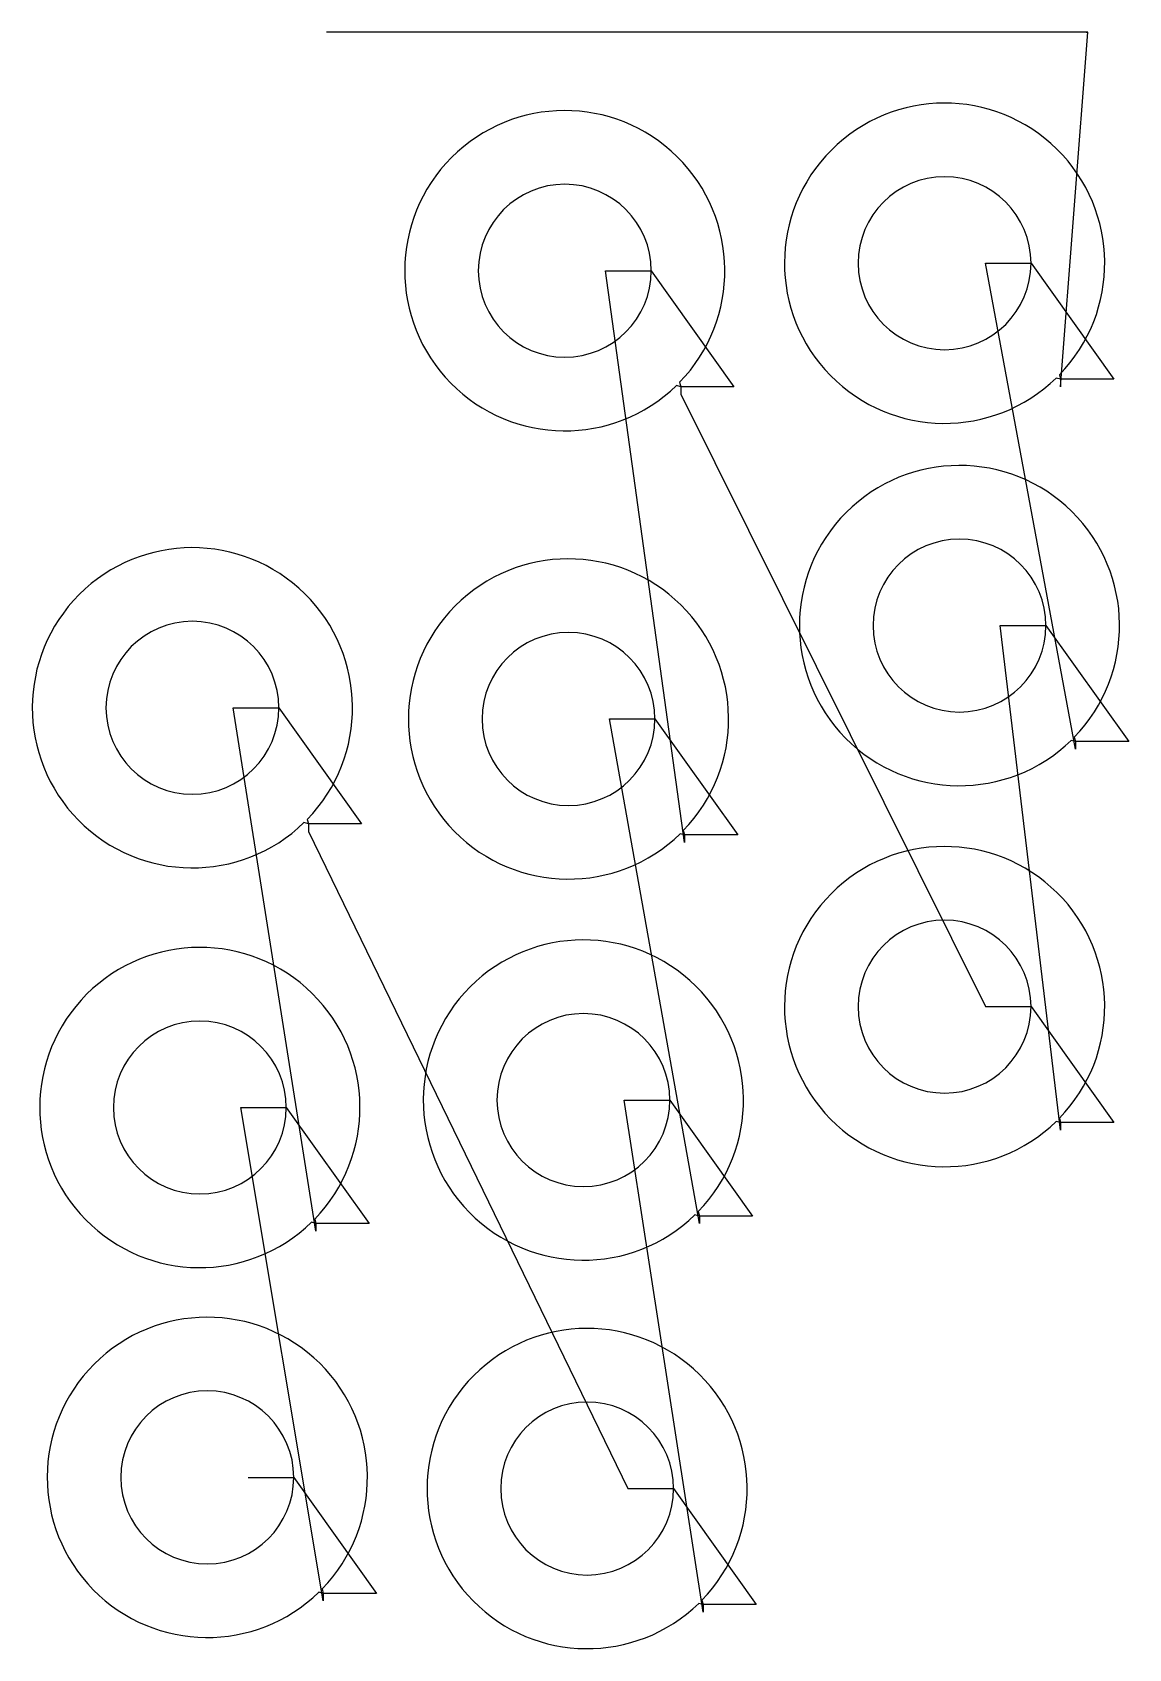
# Model space of a CAD drawing. Header units: metres. Extents: x 92 to 813, y 362 to 1425.
import ezdxf

# ---------------------------------------------------------------- set-up
doc = ezdxf.new("R2010")
doc.units = ezdxf.units.M

msp = doc.modelspace()

# ---------------------------------------------------------------- linework, layer by layer
at = {"layer": 'TOOL_0'}
for p, q in [((286.5, 1424.835), (285.5, 1424.835)), ((785.055, 1424.835), (286.5, 1424.835)), ((768.221, 1191.698), (786.055, 1424.835)), ((786.055, 1424.835), (785.055, 1424.835)), ((785.055, 1424.835), (786.055, 1424.835)), ((786.055, 1424.835), (785.055, 1424.835)), ((520.861, 891.97), (468.983, 1268.074)), ((468.983, 1268.074), (498.983, 1268.074)), ((498.983, 1268.074), (553.412, 1191.785)), ((778.017, 953.389), (718.792, 1272.988)), ((718.792, 1272.988), (748.792, 1272.988)), ((748.792, 1272.988), (803.221, 1196.698)), ((518.412, 1191.785), (515.512, 1192.562)), ((517.633, 1194.683), (518.412, 1191.785)), ((553.412, 1191.785), (518.412, 1191.785)), ((518.412, 1191.785), (518.412, 1186.785)), ((768.221, 1196.698), (765.321, 1197.475)), ((767.442, 1199.596), (768.221, 1196.698)), ((803.221, 1196.698), (768.221, 1196.698)), ((768.221, 1196.698), (768.221, 1191.698)), ((518.412, 1186.785), (718.792, 784.086)), ((768.221, 702.797), (728.589, 1034.679)), ((728.589, 1034.679), (758.589, 1034.679)), ((758.589, 1034.679), (813.017, 958.389)), ((278.399, 636.463), (224.072, 980.63)), ((224.072, 980.63), (254.072, 980.63)), ((254.072, 980.63), (308.501, 904.34)), ((530.657, 641.377), (471.432, 973.259)), ((471.432, 973.259), (501.432, 973.259)), ((501.432, 973.259), (555.861, 896.97)), ((778.017, 958.389), (775.117, 959.166)), ((777.238, 961.287), (778.017, 958.389)), ((813.017, 958.389), (778.017, 958.389)), ((778.017, 958.389), (778.017, 953.389)), ((273.501, 904.34), (270.601, 905.117)), ((272.722, 907.238), (273.501, 904.34)), ((308.501, 904.34), (273.501, 904.34)), ((273.501, 904.34), (273.501, 899.34)), ((273.501, 899.34), (483.677, 467.16)), ((520.861, 896.97), (517.961, 897.747)), ((520.082, 899.868), (520.861, 896.97)), ((555.861, 896.97), (520.861, 896.97)), ((520.861, 896.97), (520.861, 891.97)), ((718.792, 784.086), (748.792, 784.086)), ((748.792, 784.086), (803.221, 707.797)), ((283.297, 393.241), (228.97, 717.753)), ((228.97, 717.753), (258.97, 717.753)), ((258.97, 717.753), (313.399, 641.463)), ((533.106, 385.871), (481.228, 722.667)), ((481.228, 722.667), (511.228, 722.667)), ((511.228, 722.667), (565.657, 646.377)), ((768.221, 707.797), (765.321, 708.574)), ((767.442, 710.695), (768.221, 707.797)), ((803.221, 707.797), (768.221, 707.797)), ((768.221, 707.797), (768.221, 702.797)), ((529.878, 649.275), (530.657, 646.377)), ((278.399, 641.463), (275.499, 642.24)), ((277.62, 644.361), (278.399, 641.463)), ((313.399, 641.463), (278.399, 641.463)), ((278.399, 641.463), (278.399, 636.463)), ((530.657, 646.377), (527.757, 647.154)), ((565.657, 646.377), (530.657, 646.377)), ((530.657, 646.377), (530.657, 641.377)), ((233.868, 474.531), (263.868, 474.531)), ((263.868, 474.531), (318.297, 398.241)), ((483.677, 467.16), (513.677, 467.16)), ((513.677, 467.16), (568.106, 390.871)), ((283.297, 398.241), (280.397, 399.018)), ((282.518, 401.139), (283.297, 398.241)), ((318.297, 398.241), (283.297, 398.241)), ((283.297, 398.241), (283.297, 393.241)), ((532.327, 393.769), (533.106, 390.871)), ((533.106, 390.871), (530.206, 391.648)), ((568.106, 390.871), (533.106, 390.871)), ((533.106, 390.871), (533.106, 385.871))]:
    msp.add_line(p, q, dxfattribs=at)
for centre, radius, start, end in [((442.123, 1268.074), 105.3, 315.815317, 134.999615), ((691.932, 1272.987), 105.3, 315.815317, 134.999615), ((442.123, 1268.074), 105.3, 134.999615, 314.183144), ((691.932, 1272.987), 105.3, 134.999615, 314.183144), ((691.932, 1272.988), 56.86, 0, 180), ((442.123, 1268.074), 56.86, 0, 180), ((442.123, 1268.074), 56.86, 180, 0), ((691.932, 1272.988), 56.86, 180, 0), ((701.728, 1034.678), 105.3, 315.815317, 134.999615), ((701.728, 1034.678), 105.3, 134.999615, 314.183144), ((197.212, 980.629), 105.3, 315.815317, 134.999615), ((701.729, 1034.679), 56.86, 0, 180), ((444.572, 973.259), 105.3, 315.815317, 134.999615), ((197.212, 980.629), 105.3, 134.999615, 314.183144), ((444.572, 973.259), 105.3, 134.999615, 314.183144), ((197.212, 980.63), 56.86, 0, 180), ((701.729, 1034.679), 56.86, 180, 0), ((444.572, 973.259), 56.86, 0, 180), ((197.212, 980.63), 56.86, 180, 0), ((444.572, 973.259), 56.86, 180, 0), ((691.932, 784.086), 105.3, 315.815317, 134.999615), ((691.932, 784.086), 105.3, 134.999615, 314.183144), ((691.932, 784.086), 56.86, 0, 180), ((202.11, 717.752), 105.3, 315.815317, 134.999615), ((454.368, 722.666), 105.3, 315.815317, 134.999615), ((202.11, 717.752), 105.3, 134.999615, 314.183144), ((454.368, 722.666), 105.3, 134.999615, 314.183144), ((454.368, 722.667), 56.86, 0, 180), ((691.932, 784.086), 56.86, 180, 0), ((202.11, 717.753), 56.86, 0, 180), ((202.11, 717.753), 56.86, 180, 0), ((454.368, 722.667), 56.86, 180, 0), ((207.008, 474.53), 105.3, 315.815317, 134.999615), ((456.817, 467.16), 105.3, 315.815317, 134.999615), ((207.008, 474.53), 105.3, 134.999615, 314.183144), ((456.817, 467.16), 105.3, 134.999615, 314.183144), ((207.008, 474.531), 56.86, 0, 180), ((456.817, 467.16), 56.86, 0, 180), ((207.008, 474.531), 56.86, 180, 0), ((456.817, 467.16), 56.86, 180, 0)]:
    msp.add_arc(centre, radius, start, end, dxfattribs=at)

doc.saveas('drawing.dxf')
